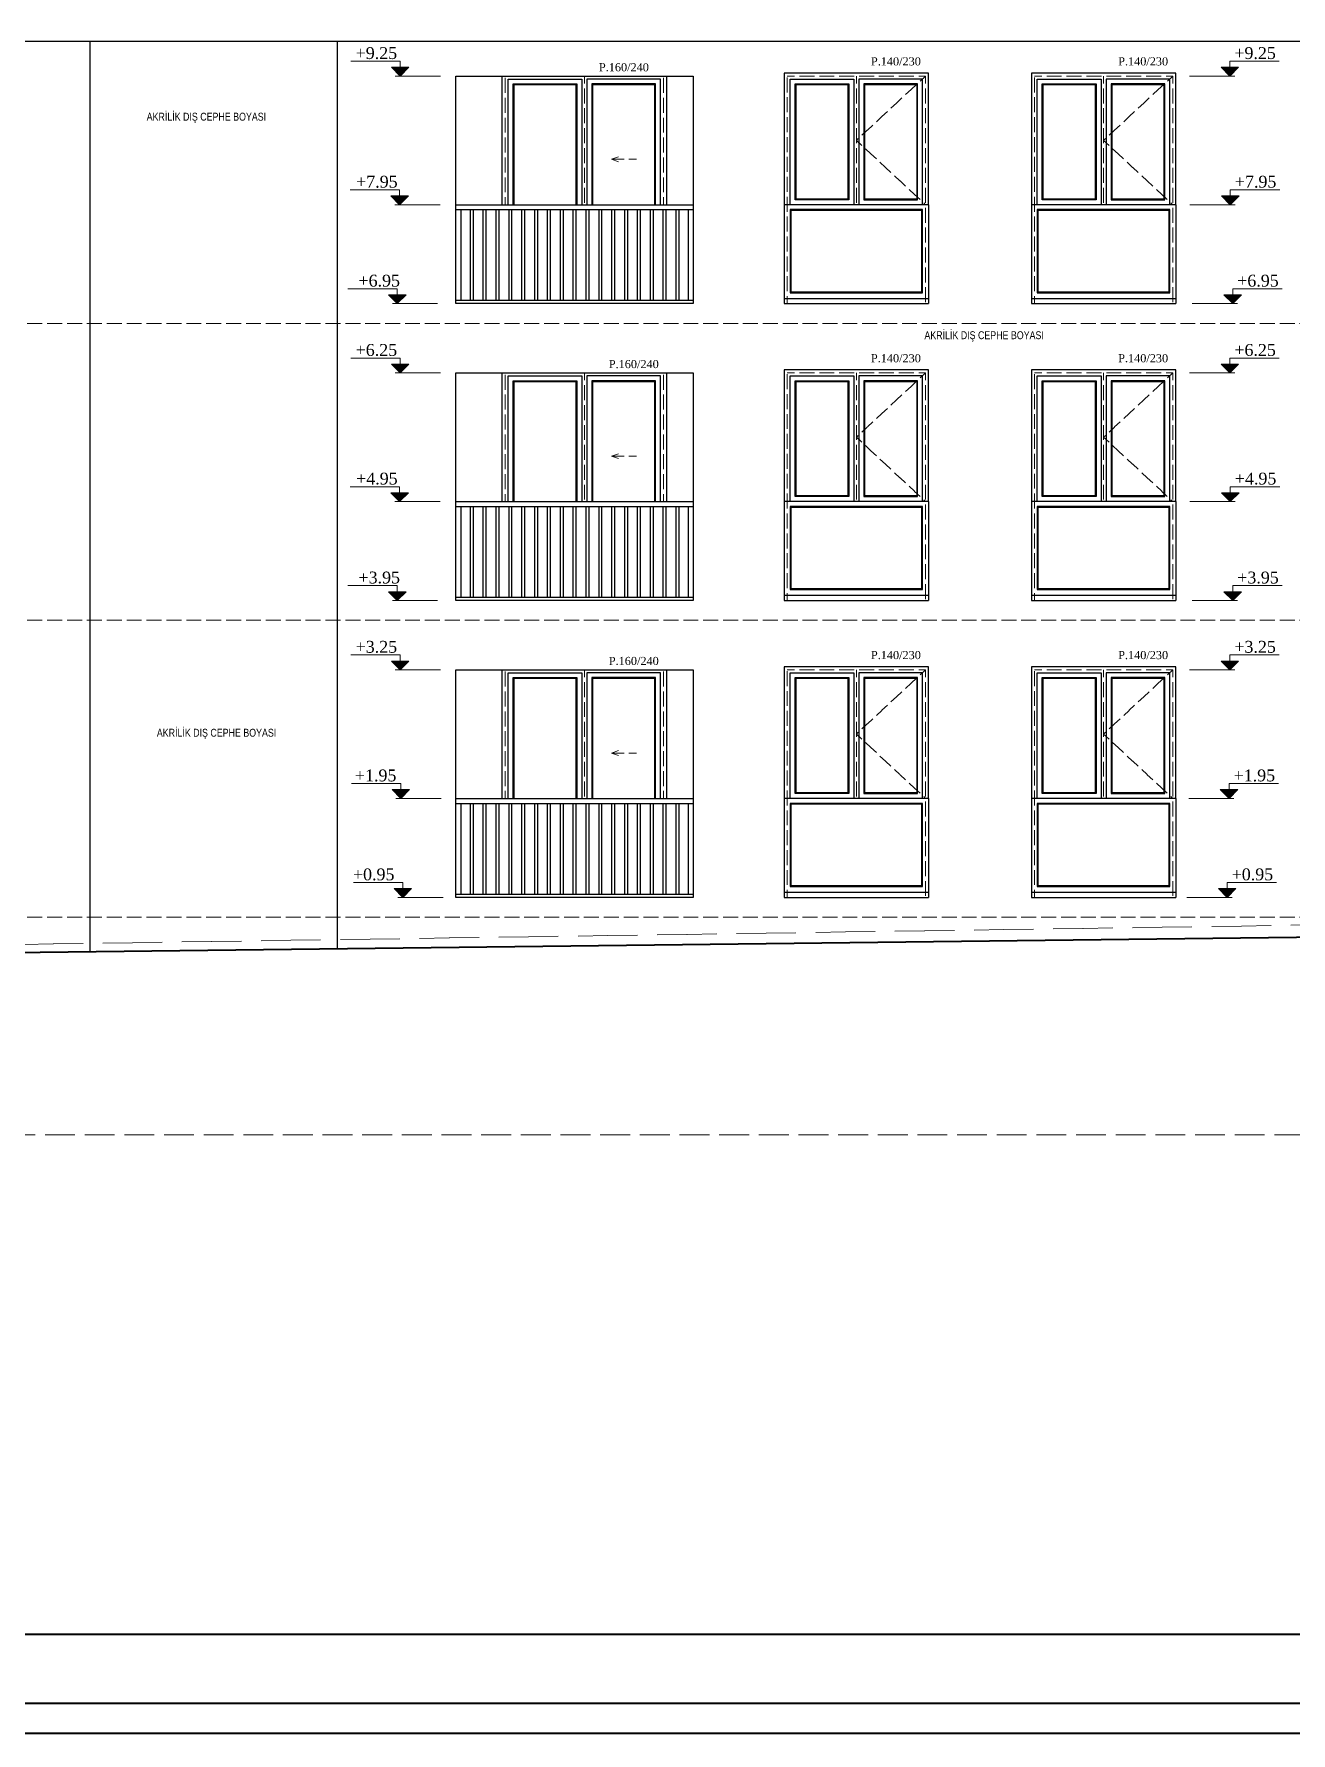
# Model space of a CAD drawing. Header units: millimetres. Extents: x 11587 to 81192, y -36083 to -25300.
# Drawn here: x 60599 to 61870, y -28300 to -26583 of the extents above; entities that cross this region are included whole.
import ezdxf

# ---------------------------------------------------------------- set-up
doc = ezdxf.new("R2010")
doc.units = ezdxf.units.MM
doc.linetypes.add('IZDUSUM1', pattern=[20, 7.5, -5, 7.5, 0])
for name, color, linetype, lineweight in [('rtm-antet-02', 140, 'Continuous', 40), ('rtm-cephe-03', 241, 'Continuous', 30), ('rtm-cephe-04', 33, 'Continuous', 25), ('rtm-izdusum-üst ince', 8, 'IZDUSUM1', 5), ('rtm-izdusum-üst kalın', 211, 'IZDUSUM1', 15), ('rtm-kesit katmanı-05', 153, 'Continuous', 20), ('rtm-mhl-yazı-malzeme', 253, 'Continuous', 13), ('rtm-sembol kot yazı', 7, 'Continuous', 20), ('rtm-symbol lvl', 242, 'Continuous', 20), ('rtm-tas_betonarme', 50, 'Continuous', 40)]:
    doc.layers.add(name, color=color, linetype=linetype, lineweight=lineweight)
doc.styles.get("Standard").update_dxf_attribs({"font": 'arial.ttf'})
doc.styles.add('VAZ-OLCU', font='times.ttf', dxfattribs={"height": 60})

msp = doc.modelspace()

# ---------------------------------------------------------------- hatches: boundary and pattern name
at = {"layer": 'rtm-symbol lvl'}
for points in [[(60978.12, -26616.19), (60969.28, -26625.03), (60960.44, -26616.19)], [(60978.12, -26616.19), (60969.28, -26625.03), (60960.44, -26616.19)], [(61799.32, -26616.19), (61808.16, -26625.03), (61817, -26616.19)], [(61799.32, -26616.19), (61808.16, -26625.03), (61817, -26616.19)], [(60977.6, -26746.19), (60968.76, -26755.03), (60959.92, -26746.19)], [(60977.6, -26746.19), (60968.76, -26755.03), (60959.92, -26746.19)], [(61799.84, -26746.19), (61808.68, -26755.03), (61817.52, -26746.19)], [(61799.84, -26746.19), (61808.68, -26755.03), (61817.52, -26746.19)], [(60975.21, -26846.19), (60966.38, -26855.03), (60957.54, -26846.19)], [(60975.21, -26846.19), (60966.38, -26855.03), (60957.54, -26846.19)], [(61802.22, -26846.19), (61811.06, -26855.03), (61819.9, -26846.19)], [(61802.22, -26846.19), (61811.06, -26855.03), (61819.9, -26846.19)], [(60978.12, -26916.19), (60969.28, -26925.03), (60960.44, -26916.19)], [(60978.12, -26916.19), (60969.28, -26925.03), (60960.44, -26916.19)], [(61799.32, -26916.19), (61808.16, -26925.03), (61817, -26916.19)], [(61799.32, -26916.19), (61808.16, -26925.03), (61817, -26916.19)], [(60977.6, -27046.19), (60968.76, -27055.03), (60959.92, -27046.19)], [(60977.6, -27046.19), (60968.76, -27055.03), (60959.92, -27046.19)], [(61799.84, -27046.19), (61808.68, -27055.03), (61817.52, -27046.19)], [(61799.84, -27046.19), (61808.68, -27055.03), (61817.52, -27046.19)], [(60975.21, -27146.19), (60966.38, -27155.03), (60957.54, -27146.19)], [(60975.21, -27146.19), (60966.38, -27155.03), (60957.54, -27146.19)], [(61802.22, -27146.19), (61811.06, -27155.03), (61819.9, -27146.19)], [(61802.22, -27146.19), (61811.06, -27155.03), (61819.9, -27146.19)], [(60978.12, -27216.19), (60969.28, -27225.03), (60960.44, -27216.19)], [(60978.12, -27216.19), (60969.28, -27225.03), (60960.44, -27216.19)], [(61799.32, -27216.19), (61808.16, -27225.03), (61817, -27216.19)], [(61799.32, -27216.19), (61808.16, -27225.03), (61817, -27216.19)], [(60978.87, -27346.19), (60970.03, -27355.03), (60961.19, -27346.19)], [(60978.87, -27346.19), (60970.03, -27355.03), (60961.19, -27346.19)], [(61798.57, -27346.19), (61807.41, -27355.03), (61816.25, -27346.19)], [(61798.57, -27346.19), (61807.41, -27355.03), (61816.25, -27346.19)], [(60980.83, -27446.19), (60971.99, -27455.03), (60963.15, -27446.19)], [(60980.83, -27446.19), (60971.99, -27455.03), (60963.15, -27446.19)], [(61796.61, -27446.19), (61805.45, -27455.03), (61814.29, -27446.19)], [(61796.61, -27446.19), (61805.45, -27455.03), (61814.29, -27446.19)]]:
    msp.add_hatch(color=256, dxfattribs=at).paths.add_polyline_path(points)

# ---------------------------------------------------------------- linework, layer by layer
at = {"layer": 'rtm-antet-02'}
for points in [[(57226.59, -25299.55), (57226.59, -28299.55), (74226.59, -28299.55), (74226.59, -25299.55), (57226.59, -25299.55)], [(57256.59, -28199.55), (74196.59, -28199.55)]]:
    msp.add_lwpolyline(points, dxfattribs=at)
msp.add_lwpolyline([(57256.59, -25329.55), (57256.59, -28269.55), (74196.59, -28269.55), (74196.59, -25329.55)], close=True, dxfattribs=at)
at = {"layer": 'rtm-cephe-03'}
for points in [[(62830.54, -26590.03), (57815.54, -26590.03)], [(60655.54, -26590.03), (60655.54, -27510.06)], [(60905.54, -26590.03), (60905.54, -27507.07)]]:
    msp.add_lwpolyline(points, dxfattribs=at)
for points in [[(61025.54, -26625.03), (61265.54, -26625.03), (61265.54, -26855.03), (61025.54, -26855.03)], [(61025.54, -26925.03), (61265.54, -26925.03), (61265.54, -27155.03), (61025.54, -27155.03)], [(61025.54, -27225.03), (61265.54, -27225.03), (61265.54, -27455.03), (61025.54, -27455.03)]]:
    msp.add_lwpolyline(points, close=True, dxfattribs=at)
at = {"layer": 'rtm-cephe-04'}
for p, q in [((61503.54, -26850.03), (61357.54, -26850.03)), ((61357.54, -26850.03), (61357.54, -26855.03)), ((61503.54, -26850.03), (61503.54, -26855.03)), ((61753.54, -26850.03), (61607.54, -26850.03)), ((61607.54, -26850.03), (61607.54, -26855.03)), ((61753.54, -26850.03), (61753.54, -26855.03)), ((61357.54, -26855.03), (61503.54, -26855.03)), ((61607.54, -26855.03), (61753.54, -26855.03)), ((61503.54, -27150.03), (61357.54, -27150.03)), ((61357.54, -27150.03), (61357.54, -27155.03)), ((61357.54, -27155.03), (61503.54, -27155.03)), ((61503.54, -27150.03), (61503.54, -27155.03)), ((61753.54, -27150.03), (61607.54, -27150.03)), ((61607.54, -27150.03), (61607.54, -27155.03)), ((61607.54, -27155.03), (61753.54, -27155.03)), ((61753.54, -27150.03), (61753.54, -27155.03)), ((61503.54, -27450.03), (61357.54, -27450.03)), ((61357.54, -27450.03), (61357.54, -27455.03)), ((61357.54, -27455.03), (61503.54, -27455.03)), ((61503.54, -27450.03), (61503.54, -27455.03)), ((61753.54, -27450.03), (61607.54, -27450.03)), ((61607.54, -27450.03), (61607.54, -27455.03)), ((61607.54, -27455.03), (61753.54, -27455.03)), ((61753.54, -27450.03), (61753.54, -27455.03))]:
    msp.add_line(p, q, dxfattribs=at)
for points in [[(61072.54, -26755.03), (61072.54, -26625.03)], [(61078.54, -26755.03), (61078.54, -26628.03), (61153.04, -26628.03), (61153.04, -26755.03)], [(61232.54, -26755.03), (61232.54, -26628.03), (61158.04, -26628.03), (61158.04, -26755.03)], [(61238.54, -26625.03), (61238.54, -26755.03)], [(61503.54, -26755.03), (61503.54, -26622.03), (61357.54, -26622.03), (61357.54, -26755.03)], [(61363.54, -26755.03), (61363.54, -26628.03), (61428.04, -26628.03), (61428.04, -26755.03)], [(61497.54, -26755.03), (61497.54, -26628.03), (61433.04, -26628.03), (61433.04, -26755.03)], [(61753.54, -26755.03), (61753.54, -26622.03), (61607.54, -26622.03), (61607.54, -26755.03)], [(61613.54, -26755.03), (61613.54, -26628.03), (61678.04, -26628.03), (61678.04, -26755.03)], [(61747.54, -26755.03), (61747.54, -26628.03), (61683.04, -26628.03), (61683.04, -26755.03)], [(61083.54, -26755.03), (61083.54, -26633.03), (61148.04, -26633.03), (61148.04, -26755.03)], [(61227.54, -26755.03), (61227.54, -26633.03), (61163.04, -26633.03), (61163.04, -26755.03)], [(61025.54, -26755.03), (61265.54, -26755.03)], [(61025.54, -26760.03), (61265.54, -26760.03)], [(61030.54, -26760.03), (61030.54, -26852.03)], [(61040.04, -26760.03), (61040.04, -26852.03)], [(61043.04, -26760.03), (61043.04, -26852.03)], [(61053.04, -26760.03), (61053.04, -26852.03)], [(61056.04, -26760.03), (61056.04, -26852.03)], [(61066.04, -26760.03), (61066.04, -26852.03)], [(61069.04, -26760.03), (61069.04, -26852.03)], [(61079.04, -26760.03), (61079.04, -26852.03)], [(61082.04, -26760.03), (61082.04, -26852.03)], [(61092.04, -26760.03), (61092.04, -26852.03)], [(61095.04, -26760.03), (61095.04, -26852.03)], [(61105.04, -26760.03), (61105.04, -26852.03)], [(61108.04, -26760.03), (61108.04, -26852.03)], [(61118.04, -26760.03), (61118.04, -26852.03)], [(61121.04, -26760.03), (61121.04, -26852.03)], [(61131.04, -26760.03), (61131.04, -26852.03)], [(61134.04, -26760.03), (61134.04, -26852.03)], [(61144.04, -26760.03), (61144.04, -26852.03)], [(61147.04, -26760.03), (61147.04, -26852.03)], [(61157.04, -26760.03), (61157.04, -26852.03)], [(61160.04, -26760.03), (61160.04, -26852.03)], [(61170.04, -26760.03), (61170.04, -26852.03)], [(61173.04, -26760.03), (61173.04, -26852.03)], [(61183.04, -26760.03), (61183.04, -26852.03)], [(61186.04, -26760.03), (61186.04, -26852.03)], [(61196.04, -26760.03), (61196.04, -26852.03)], [(61199.04, -26760.03), (61199.04, -26852.03)], [(61209.04, -26760.03), (61209.04, -26852.03)], [(61212.04, -26760.03), (61212.04, -26852.03)], [(61222.04, -26760.03), (61222.04, -26852.03)], [(61225.04, -26760.03), (61225.04, -26852.03)], [(61235.04, -26760.03), (61235.04, -26852.03)], [(61238.04, -26760.03), (61238.04, -26852.03)], [(61248.04, -26760.03), (61248.04, -26852.03)], [(61251.04, -26760.03), (61251.04, -26852.03)], [(61260.54, -26760.03), (61260.54, -26852.03)], [(61357.54, -26755.03), (61357.54, -26850.03)], [(61503.54, -26755.03), (61357.54, -26755.03)], [(61503.54, -26755.03), (61503.54, -26850.03)], [(61607.54, -26755.03), (61607.54, -26850.03)], [(61753.54, -26755.03), (61607.54, -26755.03)], [(61753.54, -26755.03), (61753.54, -26850.03)], [(61265.54, -26852.03), (61025.54, -26852.03)], [(61503.54, -27055.03), (61503.54, -26922.03), (61357.54, -26922.03), (61357.54, -27055.03)], [(61753.54, -27055.03), (61753.54, -26922.03), (61607.54, -26922.03), (61607.54, -27055.03)], [(61072.54, -27055.03), (61072.54, -26925.03)], [(61078.54, -27055.03), (61078.54, -26928.03), (61153.04, -26928.03), (61153.04, -27055.03)], [(61083.54, -27055.03), (61083.54, -26933.03), (61148.04, -26933.03), (61148.04, -27055.03)], [(61232.54, -27055.03), (61232.54, -26928.03), (61158.04, -26928.03), (61158.04, -27055.03)], [(61227.54, -27055.03), (61227.54, -26933.03), (61163.04, -26933.03), (61163.04, -27055.03)], [(61238.54, -26925.03), (61238.54, -27055.03)], [(61363.54, -27055.03), (61363.54, -26928.03), (61428.04, -26928.03), (61428.04, -27055.03)], [(61497.54, -27055.03), (61497.54, -26928.03), (61433.04, -26928.03), (61433.04, -27055.03)], [(61613.54, -27055.03), (61613.54, -26928.03), (61678.04, -26928.03), (61678.04, -27055.03)], [(61747.54, -27055.03), (61747.54, -26928.03), (61683.04, -26928.03), (61683.04, -27055.03)], [(61025.54, -27055.03), (61265.54, -27055.03)], [(61025.54, -27060.03), (61265.54, -27060.03)], [(61030.54, -27060.03), (61030.54, -27152.03)], [(61040.04, -27060.03), (61040.04, -27152.03)], [(61043.04, -27060.03), (61043.04, -27152.03)], [(61053.04, -27060.03), (61053.04, -27152.03)], [(61056.04, -27060.03), (61056.04, -27152.03)], [(61066.04, -27060.03), (61066.04, -27152.03)], [(61069.04, -27060.03), (61069.04, -27152.03)], [(61079.04, -27060.03), (61079.04, -27152.03)], [(61082.04, -27060.03), (61082.04, -27152.03)], [(61092.04, -27060.03), (61092.04, -27152.03)], [(61095.04, -27060.03), (61095.04, -27152.03)], [(61105.04, -27060.03), (61105.04, -27152.03)], [(61108.04, -27060.03), (61108.04, -27152.03)], [(61118.04, -27060.03), (61118.04, -27152.03)], [(61121.04, -27060.03), (61121.04, -27152.03)], [(61131.04, -27060.03), (61131.04, -27152.03)], [(61134.04, -27060.03), (61134.04, -27152.03)], [(61144.04, -27060.03), (61144.04, -27152.03)], [(61147.04, -27060.03), (61147.04, -27152.03)], [(61157.04, -27060.03), (61157.04, -27152.03)], [(61160.04, -27060.03), (61160.04, -27152.03)], [(61170.04, -27060.03), (61170.04, -27152.03)], [(61173.04, -27060.03), (61173.04, -27152.03)], [(61183.04, -27060.03), (61183.04, -27152.03)], [(61186.04, -27060.03), (61186.04, -27152.03)], [(61196.04, -27060.03), (61196.04, -27152.03)], [(61199.04, -27060.03), (61199.04, -27152.03)], [(61209.04, -27060.03), (61209.04, -27152.03)], [(61212.04, -27060.03), (61212.04, -27152.03)], [(61222.04, -27060.03), (61222.04, -27152.03)], [(61225.04, -27060.03), (61225.04, -27152.03)], [(61235.04, -27060.03), (61235.04, -27152.03)], [(61238.04, -27060.03), (61238.04, -27152.03)], [(61248.04, -27060.03), (61248.04, -27152.03)], [(61251.04, -27060.03), (61251.04, -27152.03)], [(61260.54, -27060.03), (61260.54, -27152.03)], [(61357.54, -27055.03), (61357.54, -27150.03)], [(61503.54, -27055.03), (61357.54, -27055.03)], [(61503.54, -27055.03), (61503.54, -27150.03)], [(61607.54, -27055.03), (61607.54, -27150.03)], [(61753.54, -27055.03), (61607.54, -27055.03)], [(61753.54, -27055.03), (61753.54, -27150.03)], [(61265.54, -27152.03), (61025.54, -27152.03)], [(61072.54, -27355.03), (61072.54, -27225.03)], [(61078.54, -27355.03), (61078.54, -27228.03), (61153.04, -27228.03), (61153.04, -27355.03)], [(61232.54, -27355.03), (61232.54, -27228.03), (61158.04, -27228.03), (61158.04, -27355.03)], [(61238.54, -27225.03), (61238.54, -27355.03)], [(61503.54, -27355.03), (61503.54, -27222.03), (61357.54, -27222.03), (61357.54, -27355.03)], [(61363.54, -27355.03), (61363.54, -27228.03), (61428.04, -27228.03), (61428.04, -27355.03)], [(61497.54, -27355.03), (61497.54, -27228.03), (61433.04, -27228.03), (61433.04, -27355.03)], [(61753.54, -27355.03), (61753.54, -27222.03), (61607.54, -27222.03), (61607.54, -27355.03)], [(61613.54, -27355.03), (61613.54, -27228.03), (61678.04, -27228.03), (61678.04, -27355.03)], [(61747.54, -27355.03), (61747.54, -27228.03), (61683.04, -27228.03), (61683.04, -27355.03)], [(61083.54, -27355.03), (61083.54, -27233.03), (61148.04, -27233.03), (61148.04, -27355.03)], [(61227.54, -27355.03), (61227.54, -27233.03), (61163.04, -27233.03), (61163.04, -27355.03)], [(61025.54, -27355.03), (61265.54, -27355.03)], [(61025.54, -27360.03), (61265.54, -27360.03)], [(61030.54, -27360.03), (61030.54, -27452.03)], [(61040.04, -27360.03), (61040.04, -27452.03)], [(61043.04, -27360.03), (61043.04, -27452.03)], [(61053.04, -27360.03), (61053.04, -27452.03)], [(61056.04, -27360.03), (61056.04, -27452.03)], [(61066.04, -27360.03), (61066.04, -27452.03)], [(61069.04, -27360.03), (61069.04, -27452.03)], [(61079.04, -27360.03), (61079.04, -27452.03)], [(61082.04, -27360.03), (61082.04, -27452.03)], [(61092.04, -27360.03), (61092.04, -27452.03)], [(61095.04, -27360.03), (61095.04, -27452.03)], [(61105.04, -27360.03), (61105.04, -27452.03)], [(61108.04, -27360.03), (61108.04, -27452.03)], [(61118.04, -27360.03), (61118.04, -27452.03)], [(61121.04, -27360.03), (61121.04, -27452.03)], [(61131.04, -27360.03), (61131.04, -27452.03)], [(61134.04, -27360.03), (61134.04, -27452.03)], [(61144.04, -27360.03), (61144.04, -27452.03)], [(61147.04, -27360.03), (61147.04, -27452.03)], [(61157.04, -27360.03), (61157.04, -27452.03)], [(61160.04, -27360.03), (61160.04, -27452.03)], [(61170.04, -27360.03), (61170.04, -27452.03)], [(61173.04, -27360.03), (61173.04, -27452.03)], [(61183.04, -27360.03), (61183.04, -27452.03)], [(61186.04, -27360.03), (61186.04, -27452.03)], [(61196.04, -27360.03), (61196.04, -27452.03)], [(61199.04, -27360.03), (61199.04, -27452.03)], [(61209.04, -27360.03), (61209.04, -27452.03)], [(61212.04, -27360.03), (61212.04, -27452.03)], [(61222.04, -27360.03), (61222.04, -27452.03)], [(61225.04, -27360.03), (61225.04, -27452.03)], [(61235.04, -27360.03), (61235.04, -27452.03)], [(61238.04, -27360.03), (61238.04, -27452.03)], [(61248.04, -27360.03), (61248.04, -27452.03)], [(61251.04, -27360.03), (61251.04, -27452.03)], [(61260.54, -27360.03), (61260.54, -27452.03)], [(61357.54, -27355.03), (61357.54, -27450.03)], [(61503.54, -27355.03), (61357.54, -27355.03)], [(61503.54, -27355.03), (61503.54, -27450.03)], [(61607.54, -27355.03), (61607.54, -27450.03)], [(61753.54, -27355.03), (61607.54, -27355.03)], [(61753.54, -27355.03), (61753.54, -27450.03)], [(61265.54, -27452.03), (61025.54, -27452.03)]]:
    msp.add_lwpolyline(points, dxfattribs=at)
for points in [[(61423.04, -26633.03), (61423.04, -26750.03), (61368.54, -26750.03), (61368.54, -26633.03)], [(61438.04, -26633.03), (61438.04, -26750.03), (61492.54, -26750.03), (61492.54, -26633.03)], [(61673.04, -26633.03), (61673.04, -26750.03), (61618.54, -26750.03), (61618.54, -26633.03)], [(61688.04, -26633.03), (61688.04, -26750.03), (61742.54, -26750.03), (61742.54, -26633.03)], [(61363.54, -26844.03), (61497.54, -26844.03), (61497.54, -26760.03), (61363.54, -26760.03)], [(61613.54, -26844.03), (61747.54, -26844.03), (61747.54, -26760.03), (61613.54, -26760.03)], [(61423.04, -26933.03), (61423.04, -27050.03), (61368.54, -27050.03), (61368.54, -26933.03)], [(61438.04, -26933.03), (61438.04, -27050.03), (61492.54, -27050.03), (61492.54, -26933.03)], [(61673.04, -26933.03), (61673.04, -27050.03), (61618.54, -27050.03), (61618.54, -26933.03)], [(61688.04, -26933.03), (61688.04, -27050.03), (61742.54, -27050.03), (61742.54, -26933.03)], [(61363.54, -27144.03), (61497.54, -27144.03), (61497.54, -27060.03), (61363.54, -27060.03)], [(61613.54, -27144.03), (61747.54, -27144.03), (61747.54, -27060.03), (61613.54, -27060.03)], [(61423.04, -27233.03), (61423.04, -27350.03), (61368.54, -27350.03), (61368.54, -27233.03)], [(61438.04, -27233.03), (61438.04, -27350.03), (61492.54, -27350.03), (61492.54, -27233.03)], [(61673.04, -27233.03), (61673.04, -27350.03), (61618.54, -27350.03), (61618.54, -27233.03)], [(61688.04, -27233.03), (61688.04, -27350.03), (61742.54, -27350.03), (61742.54, -27233.03)], [(61363.54, -27444.03), (61497.54, -27444.03), (61497.54, -27360.03), (61363.54, -27360.03)], [(61613.54, -27444.03), (61747.54, -27444.03), (61747.54, -27360.03), (61613.54, -27360.03)]]:
    msp.add_lwpolyline(points, close=True, dxfattribs=at)
at = {"layer": 'rtm-izdusum-üst ince'}
for p, q in [((61075.54, -26755.03), (61075.54, -26625.03)), ((61235.54, -26755.03), (61235.54, -26625.03)), ((61360.54, -26855.03), (61360.54, -26625.03)), ((61360.54, -26625.03), (61500.54, -26625.03)), ((61500.54, -26625.03), (61500.54, -26855.03)), ((61610.54, -26855.03), (61610.54, -26625.03)), ((61610.54, -26625.03), (61750.54, -26625.03)), ((61750.54, -26625.03), (61750.54, -26855.03)), ((61075.54, -27055.03), (61075.54, -26925.03)), ((61235.54, -27055.03), (61235.54, -26925.03)), ((61360.54, -27155.03), (61360.54, -26925.03)), ((61360.54, -26925.03), (61500.54, -26925.03)), ((61500.54, -26925.03), (61500.54, -27155.03)), ((61610.54, -27155.03), (61610.54, -26925.03)), ((61610.54, -26925.03), (61750.54, -26925.03)), ((61750.54, -26925.03), (61750.54, -27155.03)), ((61075.54, -27355.03), (61075.54, -27225.03)), ((61235.54, -27355.03), (61235.54, -27225.03)), ((61360.54, -27455.03), (61360.54, -27225.03)), ((61360.54, -27225.03), (61500.54, -27225.03)), ((61500.54, -27225.03), (61500.54, -27455.03)), ((61610.54, -27455.03), (61610.54, -27225.03)), ((61610.54, -27225.03), (61750.54, -27225.03)), ((61750.54, -27225.03), (61750.54, -27455.03))]:
    msp.add_line(p, q, dxfattribs=at)
for points in [[(61155.54, -26625.03), (61155.54, -26755.03)], [(61500.54, -26625.03), (61430.54, -26690.03), (61500.54, -26755.03)], [(61430.54, -26625.03), (61430.54, -26755.03)], [(61750.54, -26625.03), (61680.54, -26690.03), (61750.54, -26755.03)], [(61680.54, -26625.03), (61680.54, -26755.03)], [(61182.83, -26709.21), (61193.24, -26705.6)], [(61208.15, -26709.21), (61182.83, -26709.21)], [(61182.83, -26709.21), (61193.24, -26712.81)], [(62750.54, -26875.03), (57895.54, -26875.03)], [(61155.54, -26925.03), (61155.54, -27055.03)], [(61500.54, -26925.03), (61430.54, -26990.03), (61500.54, -27055.03)], [(61430.54, -26925.03), (61430.54, -27055.03)], [(61750.54, -26925.03), (61680.54, -26990.03), (61750.54, -27055.03)], [(61680.54, -26925.03), (61680.54, -27055.03)], [(61182.83, -27009.21), (61193.24, -27005.6)], [(61208.15, -27009.21), (61182.83, -27009.21)], [(61182.83, -27009.21), (61193.24, -27012.81)], [(62750.54, -27175.03), (57895.54, -27175.03)], [(61155.54, -27225.03), (61155.54, -27355.03)], [(61500.54, -27225.03), (61430.54, -27290.03), (61500.54, -27355.03)], [(61430.54, -27225.03), (61430.54, -27355.03)], [(61750.54, -27225.03), (61680.54, -27290.03), (61750.54, -27355.03)], [(61680.54, -27225.03), (61680.54, -27355.03)], [(61182.83, -27309.21), (61193.24, -27305.6)], [(61208.15, -27309.21), (61182.83, -27309.21)], [(61182.83, -27309.21), (61193.24, -27312.81)], [(62750.54, -27475.03), (57895.54, -27475.03)]]:
    msp.add_lwpolyline(points, dxfattribs=at)
at = {"layer": 'rtm-izdusum-üst ince', "ltscale": 2}
msp.add_lwpolyline([(62750.54, -27485.03), (62750.54, -27695.03), (57895.54, -27695.03), (57895.54, -27543.03)], dxfattribs=at)
at = {"layer": 'rtm-izdusum-üst kalın', "ltscale": 4}
msp.add_lwpolyline([(57570.67, -27543.03), (57895.54, -27543.03), (62750.54, -27470.03), (63057.52, -27470.03)], dxfattribs=at)
at = {"layer": 'rtm-kesit katmanı-05'}
for points in [[(61084.54, -26755.03), (61084.54, -26634.03), (61147.04, -26634.03), (61147.04, -26755.03)], [(61226.54, -26755.03), (61226.54, -26634.03), (61164.04, -26634.03), (61164.04, -26755.03)], [(61084.54, -27055.03), (61084.54, -26934.03), (61147.04, -26934.03), (61147.04, -27055.03)], [(61226.54, -27055.03), (61226.54, -26934.03), (61164.04, -26934.03), (61164.04, -27055.03)], [(61084.54, -27355.03), (61084.54, -27234.03), (61147.04, -27234.03), (61147.04, -27355.03)], [(61226.54, -27355.03), (61226.54, -27234.03), (61164.04, -27234.03), (61164.04, -27355.03)]]:
    msp.add_lwpolyline(points, dxfattribs=at)
for points in [[(61422.04, -26634.03), (61422.04, -26749.03), (61369.54, -26749.03), (61369.54, -26634.03)], [(61439.04, -26634.03), (61439.04, -26749.03), (61491.54, -26749.03), (61491.54, -26634.03)], [(61672.04, -26634.03), (61672.04, -26749.03), (61619.54, -26749.03), (61619.54, -26634.03)], [(61689.04, -26634.03), (61689.04, -26749.03), (61741.54, -26749.03), (61741.54, -26634.03)], [(61364.54, -26843.03), (61496.54, -26843.03), (61496.54, -26761.03), (61364.54, -26761.03)], [(61614.54, -26843.03), (61746.54, -26843.03), (61746.54, -26761.03), (61614.54, -26761.03)], [(61422.04, -26934.03), (61422.04, -27049.03), (61369.54, -27049.03), (61369.54, -26934.03)], [(61439.04, -26934.03), (61439.04, -27049.03), (61491.54, -27049.03), (61491.54, -26934.03)], [(61672.04, -26934.03), (61672.04, -27049.03), (61619.54, -27049.03), (61619.54, -26934.03)], [(61689.04, -26934.03), (61689.04, -27049.03), (61741.54, -27049.03), (61741.54, -26934.03)], [(61364.54, -27143.03), (61496.54, -27143.03), (61496.54, -27061.03), (61364.54, -27061.03)], [(61614.54, -27143.03), (61746.54, -27143.03), (61746.54, -27061.03), (61614.54, -27061.03)], [(61422.04, -27234.03), (61422.04, -27349.03), (61369.54, -27349.03), (61369.54, -27234.03)], [(61439.04, -27234.03), (61439.04, -27349.03), (61491.54, -27349.03), (61491.54, -27234.03)], [(61672.04, -27234.03), (61672.04, -27349.03), (61619.54, -27349.03), (61619.54, -27234.03)], [(61689.04, -27234.03), (61689.04, -27349.03), (61741.54, -27349.03), (61741.54, -27234.03)], [(61364.54, -27443.03), (61496.54, -27443.03), (61496.54, -27361.03), (61364.54, -27361.03)], [(61614.54, -27443.03), (61746.54, -27443.03), (61746.54, -27361.03), (61614.54, -27361.03)]]:
    msp.add_lwpolyline(points, close=True, dxfattribs=at)
at = {"layer": 'rtm-symbol lvl'}
for p, q in [((61010.12, -26625.03), (60964.32, -26625.03)), ((61767.32, -26625.03), (61813.12, -26625.03)), ((61009.6, -26755.03), (60963.8, -26755.03)), ((61767.84, -26755.03), (61813.64, -26755.03)), ((61007.22, -26855.03), (60961.42, -26855.03)), ((61770.22, -26855.03), (61816.02, -26855.03)), ((61010.12, -26925.03), (60964.32, -26925.03)), ((61767.32, -26925.03), (61813.12, -26925.03)), ((61009.6, -27055.03), (60963.8, -27055.03)), ((61767.84, -27055.03), (61813.64, -27055.03)), ((61007.22, -27155.03), (60961.42, -27155.03)), ((61770.22, -27155.03), (61816.02, -27155.03)), ((61010.12, -27225.03), (60964.32, -27225.03)), ((61767.32, -27225.03), (61813.12, -27225.03)), ((61010.87, -27355.03), (60965.07, -27355.03)), ((61766.57, -27355.03), (61812.37, -27355.03)), ((61012.83, -27455.03), (60967.04, -27455.03)), ((61764.61, -27455.03), (61810.4, -27455.03))]:
    msp.add_line(p, q, dxfattribs=at)
for points in [[(60919.28, -26610.03), (60969.28, -26610.03), (60969.28, -26625.03)], [(61858.16, -26610.03), (61808.16, -26610.03), (61808.16, -26625.03)], [(60918.76, -26740.03), (60968.76, -26740.03), (60968.76, -26755.03)], [(61858.68, -26740.03), (61808.68, -26740.03), (61808.68, -26755.03)], [(60916.38, -26840.03), (60966.38, -26840.03), (60966.38, -26855.03)], [(61861.06, -26840.03), (61811.06, -26840.03), (61811.06, -26855.03)], [(60919.28, -26910.03), (60969.28, -26910.03), (60969.28, -26925.03)], [(61858.16, -26910.03), (61808.16, -26910.03), (61808.16, -26925.03)], [(60918.76, -27040.03), (60968.76, -27040.03), (60968.76, -27055.03)], [(61858.68, -27040.03), (61808.68, -27040.03), (61808.68, -27055.03)], [(60916.38, -27140.03), (60966.38, -27140.03), (60966.38, -27155.03)], [(61861.06, -27140.03), (61811.06, -27140.03), (61811.06, -27155.03)], [(60919.28, -27210.03), (60969.28, -27210.03), (60969.28, -27225.03)], [(61858.16, -27210.03), (61808.16, -27210.03), (61808.16, -27225.03)], [(60920.03, -27340.03), (60970.03, -27340.03), (60970.03, -27355.03)], [(61857.41, -27340.03), (61807.41, -27340.03), (61807.41, -27355.03)], [(60921.99, -27440.03), (60971.99, -27440.03), (60971.99, -27455.03)], [(61855.45, -27440.03), (61805.45, -27440.03), (61805.45, -27455.03)]]:
    msp.add_lwpolyline(points, dxfattribs=at)
for points in [[(60978.12, -26616.19), (60969.28, -26625.03), (60960.44, -26616.19)], [(60978.12, -26616.19), (60969.28, -26625.03), (60960.44, -26616.19)], [(61799.32, -26616.19), (61808.16, -26625.03), (61817, -26616.19)], [(61799.32, -26616.19), (61808.16, -26625.03), (61817, -26616.19)], [(60977.6, -26746.19), (60968.76, -26755.03), (60959.92, -26746.19)], [(60977.6, -26746.19), (60968.76, -26755.03), (60959.92, -26746.19)], [(61799.84, -26746.19), (61808.68, -26755.03), (61817.52, -26746.19)], [(61799.84, -26746.19), (61808.68, -26755.03), (61817.52, -26746.19)], [(60975.21, -26846.19), (60966.38, -26855.03), (60957.54, -26846.19)], [(60975.21, -26846.19), (60966.38, -26855.03), (60957.54, -26846.19)], [(61802.22, -26846.19), (61811.06, -26855.03), (61819.9, -26846.19)], [(61802.22, -26846.19), (61811.06, -26855.03), (61819.9, -26846.19)], [(60978.12, -26916.19), (60969.28, -26925.03), (60960.44, -26916.19)], [(60978.12, -26916.19), (60969.28, -26925.03), (60960.44, -26916.19)], [(61799.32, -26916.19), (61808.16, -26925.03), (61817, -26916.19)], [(61799.32, -26916.19), (61808.16, -26925.03), (61817, -26916.19)], [(60977.6, -27046.19), (60968.76, -27055.03), (60959.92, -27046.19)], [(60977.6, -27046.19), (60968.76, -27055.03), (60959.92, -27046.19)], [(61799.84, -27046.19), (61808.68, -27055.03), (61817.52, -27046.19)], [(61799.84, -27046.19), (61808.68, -27055.03), (61817.52, -27046.19)], [(60975.21, -27146.19), (60966.38, -27155.03), (60957.54, -27146.19)], [(60975.21, -27146.19), (60966.38, -27155.03), (60957.54, -27146.19)], [(61802.22, -27146.19), (61811.06, -27155.03), (61819.9, -27146.19)], [(61802.22, -27146.19), (61811.06, -27155.03), (61819.9, -27146.19)], [(60978.12, -27216.19), (60969.28, -27225.03), (60960.44, -27216.19)], [(60978.12, -27216.19), (60969.28, -27225.03), (60960.44, -27216.19)], [(61799.32, -27216.19), (61808.16, -27225.03), (61817, -27216.19)], [(61799.32, -27216.19), (61808.16, -27225.03), (61817, -27216.19)], [(60978.87, -27346.19), (60970.03, -27355.03), (60961.19, -27346.19)], [(60978.87, -27346.19), (60970.03, -27355.03), (60961.19, -27346.19)], [(61798.57, -27346.19), (61807.41, -27355.03), (61816.25, -27346.19)], [(61798.57, -27346.19), (61807.41, -27355.03), (61816.25, -27346.19)], [(60980.83, -27446.19), (60971.99, -27455.03), (60963.15, -27446.19)], [(60980.83, -27446.19), (60971.99, -27455.03), (60963.15, -27446.19)], [(61796.61, -27446.19), (61805.45, -27455.03), (61814.29, -27446.19)], [(61796.61, -27446.19), (61805.45, -27455.03), (61814.29, -27446.19)]]:
    msp.add_lwpolyline(points, close=True, dxfattribs=at)
at = {"layer": 'rtm-tas_betonarme'}
msp.add_lwpolyline([(63056.4, -27485.03), (62750.54, -27485.03), (57895.54, -27543.03)], dxfattribs=at)

# ---------------------------------------------------------------- texts
at = {"layer": 'rtm-mhl-yazı-malzeme', "style": 'VAZ-OLCU'}
for s, p in [('P.160/240', (61170.25, -26620.2)), ('P.140/230', (61445.25, -26614.27)), ('P.140/230', (61695.25, -26614.27)), ('P.160/240', (61180.25, -26920.2)), ('P.140/230', (61445.25, -26914.27)), ('P.140/230', (61695.25, -26914.27)), ('P.160/240', (61180.25, -27220.2)), ('P.140/230', (61445.25, -27214.27)), ('P.140/230', (61695.25, -27214.27))]:
    msp.add_text(s, height=8.192, rotation=359.9602, dxfattribs=at).set_placement(p)
at = {"layer": 'rtm-mhl-yazı-malzeme', "width": 0.8}
for p in [(60713.02, -26670.12), (61499.39, -26890.95), (60723.29, -27292.69)]:
    msp.add_text('AKRİLİK DIŞ CEPHE BOYASI', height=8, dxfattribs=at).set_placement(p)
at = {"layer": 'rtm-sembol kot yazı', "style": 'VAZ-OLCU'}
for s, p in [('+9.25', (60924.3, -26607.83, -106)), ('+9.25', (61812.76, -26607.83, -106)), ('+7.95', (60924.82, -26737.83, -106)), ('+7.95', (61813.28, -26737.83, -106)), ('+6.95', (60927.2, -26837.83, -106)), ('+6.95', (61815.67, -26837.83, -106)), ('+6.25', (60924.3, -26907.83, -106)), ('+6.25', (61812.76, -26907.83, -106)), ('+4.95', (60924.82, -27037.83, -106)), ('+4.95', (61813.28, -27037.83, -106)), ('+3.95', (60927.2, -27137.83, -106)), ('+3.95', (61815.67, -27137.83, -106)), ('+3.25', (60924.3, -27207.83, -106)), ('+3.25', (61812.76, -27207.83, -106)), ('+1.95', (60923.55, -27337.83, -106)), ('+1.95', (61812.02, -27337.83, -106)), ('+0.95', (60921.59, -27437.83, -106)), ('+0.95', (61810.05, -27437.83, -106))]:
    msp.add_text(s, height=12, dxfattribs=at).set_placement(p)

doc.saveas('drawing.dxf')
